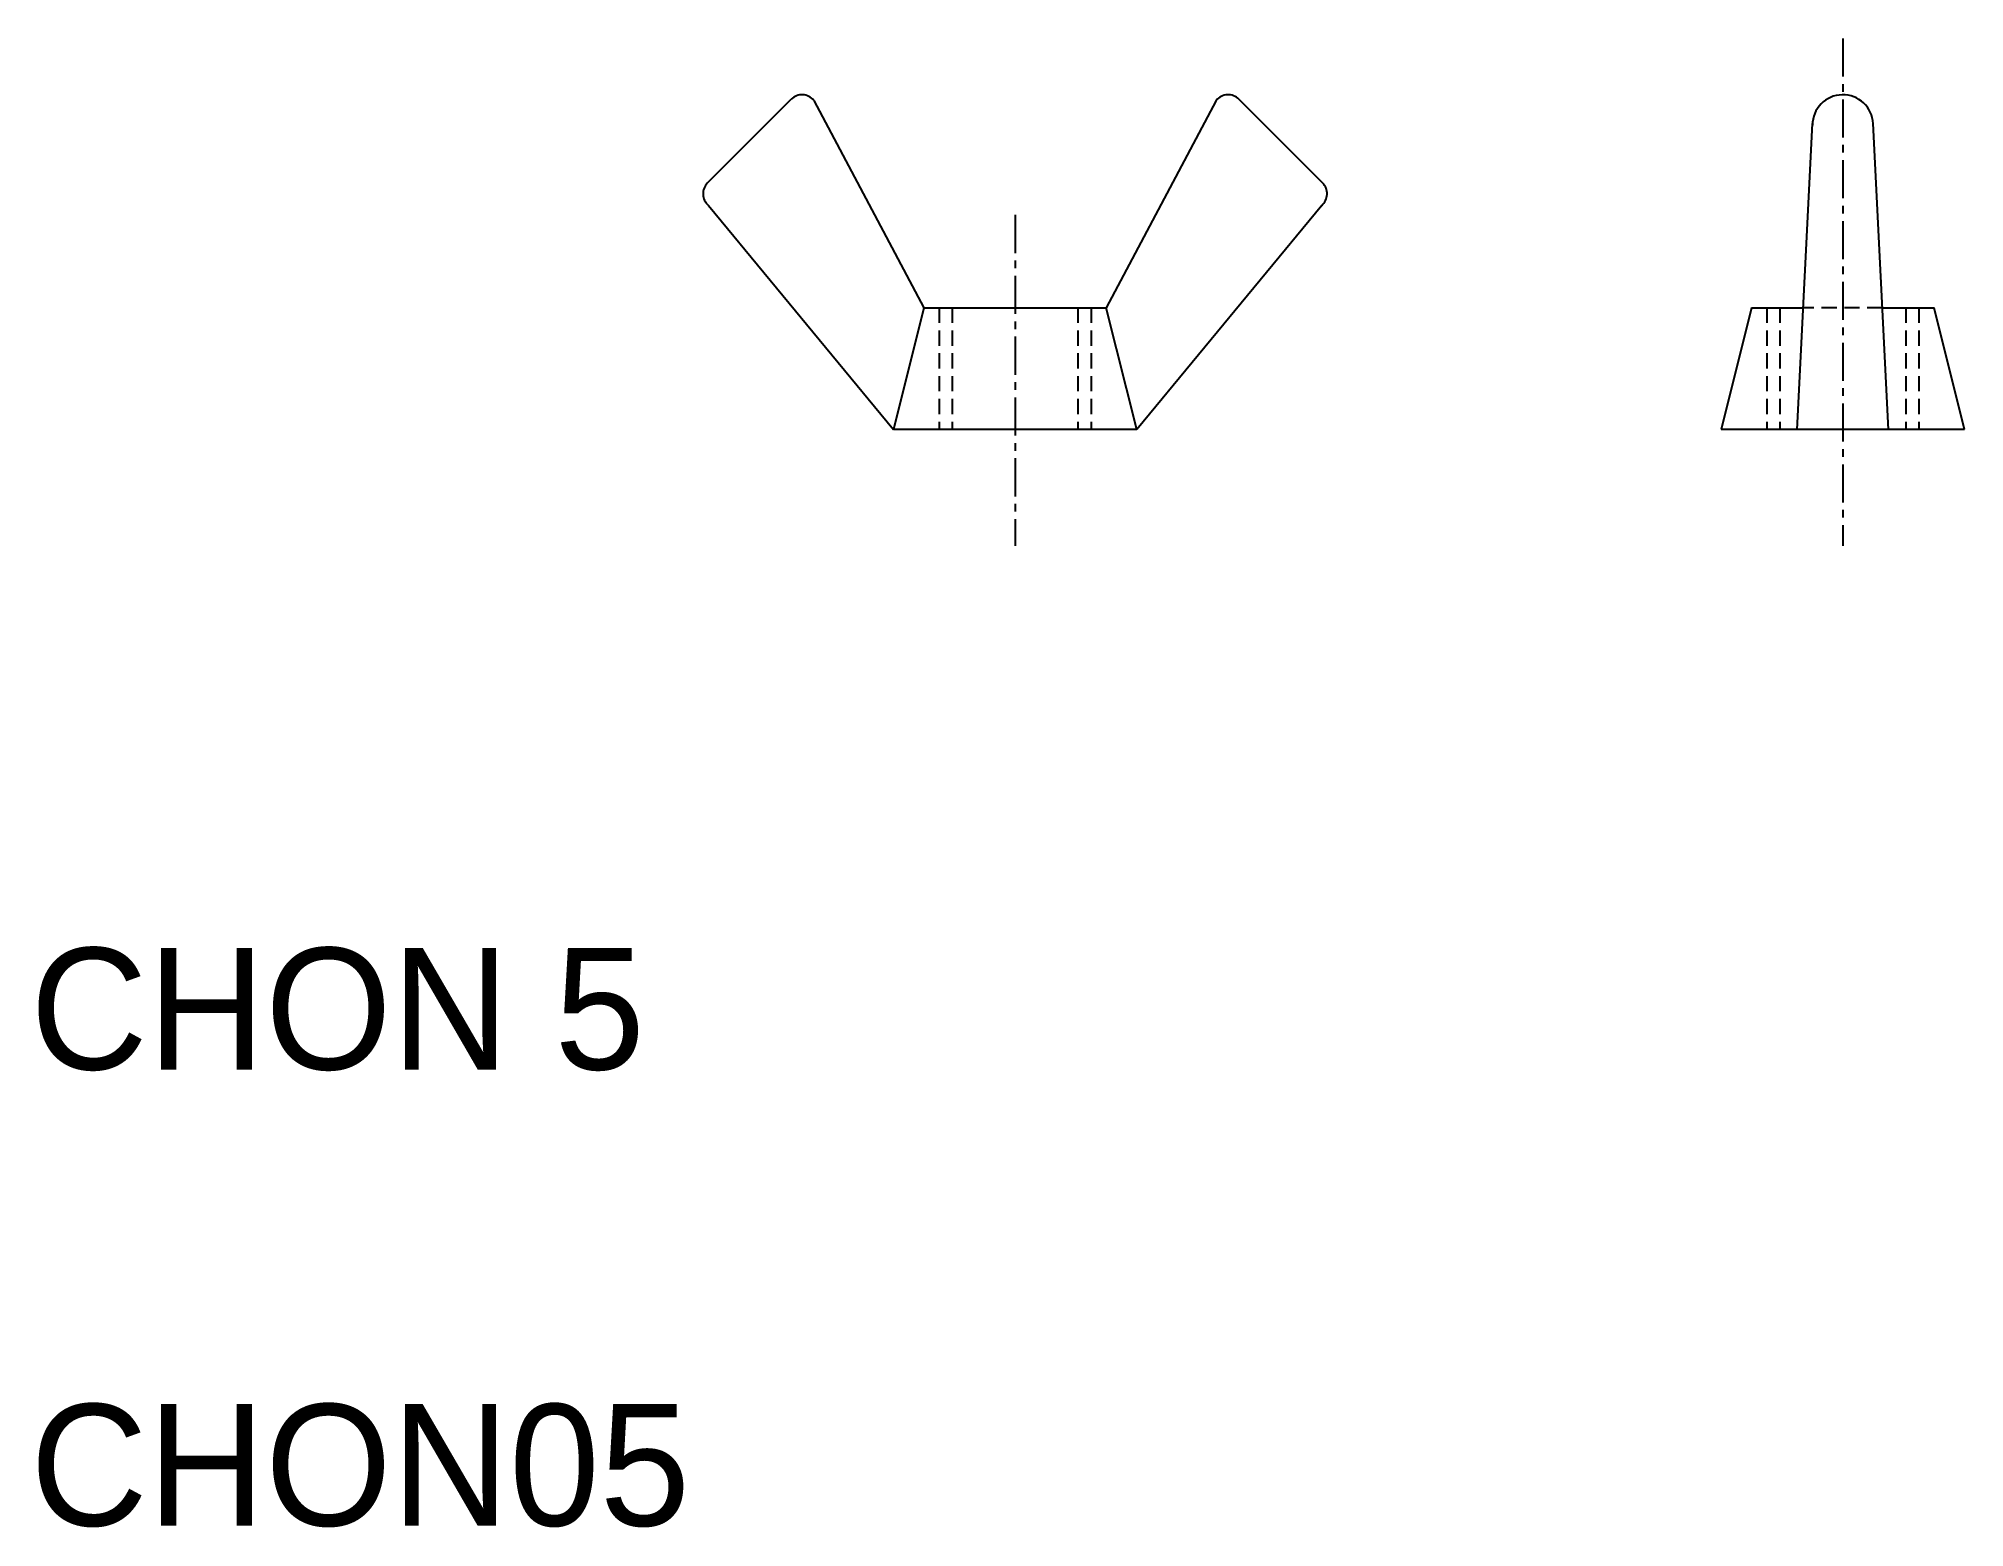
# Model space of a CAD drawing. Extents: x 10.3 to 73.6, y 9.9 to 58.9.
import ezdxf

# ---------------------------------------------------------------- set-up
doc = ezdxf.new("R2010")
doc.units = 0
doc.linetypes.add('CENTER', pattern=[2, 1.25, -0.25, 0.25, -0.25])
doc.linetypes.add('DASHED', pattern=[0.75, 0.5, -0.25])
doc.layers.get('0').update_dxf_attribs({"linetype": 'CONTINUOUS'})
doc.layers.add('CENTER', color=1, linetype='CENTER')

msp = doc.modelspace()

# ---------------------------------------------------------------- linework, layer by layer
at = {"color": 7, "linetype": 'CONTINUOUS'}
for p, q in [((32.268, 54.148), (35.022, 56.902)), ((35.767, 56.859), (39.383, 50.048)), ((48.999, 56.859), (45.383, 50.048)), ((52.497, 54.148), (49.744, 56.902)), ((68.103, 46.048), (68.604, 56.098)), ((71.103, 46.048), (70.601, 56.098)), ((32.3, 53.412), (38.383, 46.048)), ((52.466, 53.412), (46.383, 46.048)), ((39.383, 50.048), (38.383, 46.048)), ((39.383, 50.048), (45.383, 50.048)), ((46.383, 46.048), (45.383, 50.048)), ((66.603, 50.048), (65.603, 46.048)), ((66.603, 50.048), (68.302, 50.048)), ((70.903, 50.048), (72.603, 50.048)), ((73.603, 46.048), (72.603, 50.048)), ((46.383, 46.048), (38.383, 46.048)), ((73.603, 46.048), (65.603, 46.048)), ((69.603, 46.048), (69.603, 46.048)), ((71.603, 46.048), (71.603, 46.048))]:
    msp.add_line(p, q, dxfattribs=at)
at = {"color": 3, "linetype": 'DASHED'}
for p, q in [((39.883, 50.048), (39.883, 46.048)), ((40.316, 50.048), (40.316, 46.048)), ((44.45, 50.048), (44.45, 46.048)), ((44.883, 50.048), (44.883, 46.048)), ((67.103, 50.048), (67.103, 46.048)), ((67.536, 50.048), (67.536, 46.048)), ((70.903, 50.048), (68.302, 50.048)), ((71.67, 50.048), (71.67, 46.048)), ((72.103, 50.048), (72.103, 46.048))]:
    msp.add_line(p, q, dxfattribs=at)
at = {"color": 7, "linetype": 'CONTINUOUS'}
for centre, radius, start, end in [((35.375, 56.548), 0.5, 38.41066, 135), ((49.39, 56.548), 0.5, 45, 141.58934), ((69.603, 56.048), 1, 2.8553, 180), ((32.622, 53.795), 0.5, 135, 229.94667), ((52.144, 53.795), 0.5, 310.05333, 45)]:
    msp.add_arc(centre, radius, start, end, dxfattribs=at)
at = {"layer": 'CENTER', "color": 1, "linetype": 'CENTER'}
for p, q in [((69.603, 58.897), (69.603, 42.217)), ((42.383, 53.095), (42.383, 42.217))]:
    msp.add_line(p, q, dxfattribs=at)

# ---------------------------------------------------------------- texts
at = {"color": 7, "linetype": 'CONTINUOUS'}
for s, p in [('CHON 5', (10, 25)), ('CHON05', (10, 10))]:
    msp.add_text(s, height=4, dxfattribs=at).set_placement(p)

doc.saveas('drawing.dxf')
